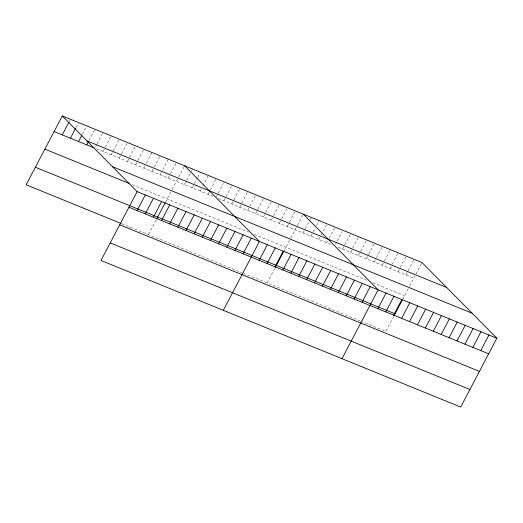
<?xml version="1.0" encoding="UTF-8"?>
<svg xmlns="http://www.w3.org/2000/svg" width="523" height="523" viewBox="0 0 523 523"><rect width="100%" height="100%" fill="white"/><g stroke="black" fill="none" stroke-linecap="round" stroke-linejoin="round"><path stroke-width="0.39" stroke-dasharray="2.62 1.96" d="M69.33 121.395L70.075 119.976M75.992 127.553L78.228 123.297M82.281 134.424L86.38 126.618M88.943 140.589L94.532 129.946M95.604 146.747L96.722 144.623M97.095 143.91L103.057 132.554M103.018 151.493L104.881 147.944M105.254 147.231L111.216 135.875M111.17 154.815L119.368 139.203M119.322 158.136L121.186 154.586M121.558 153.88L127.52 142.524M127.475 161.457L135.673 145.845M135.634 164.784L137.49 161.234M137.863 160.522L143.825 149.166M143.786 168.105L146.022 163.843M146.394 163.137L151.984 152.494M151.938 171.426L153.801 167.876M154.174 167.17L160.136 155.815M160.09 174.747L162.326 170.491M162.699 169.779L168.288 159.136M168.243 178.068L170.106 174.525M170.478 173.813L176.441 162.457M148.454 234.618L156.259 219.758M165.418 202.309L171.786 190.176M172.139 189.503L178.258 177.846M178.631 177.134L184.593 165.778M184.312 184.619L186.175 181.069M186.548 180.363L191.019 171.845M191.392 171.132L192.51 169.007M192.229 187.842L194.092 184.292M194.464 183.586L197.439 177.905M197.812 177.199L200.42 172.23M200.139 191.065L201.257 188.94M202.747 186.103L208.337 175.453M208.056 194.294L209.919 190.745M210.292 190.032L216.247 178.683M216.339 196.805L217.83 193.968M218.202 193.262L223.419 183.325M223.883 200.74L232.075 185.129M231.794 203.97L239.992 188.352M239.711 207.193L247.902 191.581M247.621 210.416L255.819 194.804M255.538 213.639L257.401 210.096M257.774 209.383L263.736 198.027M263.448 216.868L265.311 213.319M265.684 212.606L271.646 201.257M271.365 220.091L273.228 216.542M273.601 215.836L279.563 204.48M279.275 223.314L281.139 219.765M281.511 219.059L287.473 207.703M287.192 226.544L289.056 222.994M289.428 222.282L295.39 210.926M267.161 282.995L274.961 268.129M284.126 250.68L290.494 238.547M290.847 237.873L296.966 226.217M297.339 225.505L303.301 214.155M303.02 232.99L304.883 229.44M305.255 228.734L309.727 220.216M310.1 219.51L311.218 217.378M310.93 236.213L312.793 232.67M313.166 231.957L315.029 228.407M316.52 225.57L319.128 220.601M318.847 239.442L320.71 235.893M321.083 235.18L327.045 223.824M326.757 242.665L327.503 241.247M328.993 238.41L334.955 227.054M335.42 244.47L336.91 241.633M337.283 240.92L342.127 231.696M342.585 249.111L344.448 245.568M344.82 244.856L350.783 233.5M350.502 252.341L352.365 248.791M352.737 248.079L358.7 236.729M358.412 255.564L360.275 252.014M360.648 251.308L366.61 239.952M366.329 258.787L368.192 255.244M368.565 254.531L374.527 243.175M374.239 262.016L376.102 258.467M376.475 257.754L382.437 246.398M382.156 265.239L384.019 261.69M384.392 260.984L390.354 249.628M390.073 268.462L391.93 264.913M392.302 264.207L398.265 252.851M397.983 271.685L399.847 268.142M400.219 267.43L406.181 256.074M405.9 274.915L407.763 271.365M408.136 270.653L414.092 259.303M393.669 316.5L385.869 331.366L362.125 321.691M402.828 299.051L409.202 286.918M409.555 286.244L415.674 274.588M416.047 273.882L422.009 262.526M96.343 148.774L213.09 196.347M218.124 198.4L331.798 244.718M338.27 247.353L413.811 278.138M132.339 184.763L248.471 232.088M254.23 234.428L366.46 280.165M372.932 282.806L404.586 295.704M121.767 223.746L241.979 272.731M243.417 273.32L360.687 321.102"/><path stroke-width="0.78" d="M62.289 115.943L137.131 191.634L100.991 260.474L460.711 407.057L496.85 338.218L422.009 262.526L62.289 115.943L26.15 184.782L121.029 223.445M62.25 134.875L68.958 122.107M70.402 138.203L75.619 128.266M78.555 141.524L81.908 135.137M86.707 144.845L88.197 142.008M137.091 210.573L145.289 194.961M145.244 213.894L153.442 198.282M153.396 217.215L161.594 201.603M156.612 219.085L165.065 202.983M161.548 220.536L169.746 204.924M169.707 223.864L177.898 208.246M177.859 227.185L186.057 211.573M186.011 230.506L194.21 214.894M194.164 233.827L202.362 218.215M202.316 237.154L210.514 221.536M210.475 240.475L218.666 224.864M218.627 243.796L226.825 228.185M226.779 247.118L234.977 231.506M234.932 250.439L243.13 234.827M243.084 253.766L251.282 238.148M223.295 310.316L259.434 241.476L184.593 165.778M259.153 260.31L267.351 244.699M267.07 263.533L275.261 247.922M274.98 266.763L283.178 251.151M275.32 267.456L283.773 251.354M282.897 269.986L291.095 254.374M290.808 273.209L299.006 257.597M298.725 276.438L306.923 260.82M306.635 279.661L314.833 264.05M314.552 282.884L322.75 267.273M322.462 286.107L330.66 270.496M330.379 289.337L338.577 273.719M338.289 292.56L346.488 276.948M346.206 295.783L354.404 280.171M354.117 299.006L362.315 283.394M362.034 302.235L370.232 286.624M342.003 358.686L378.142 289.847L303.301 214.155M377.861 308.681L386.059 293.07M385.771 311.911L393.969 296.293M393.688 315.134L401.886 299.522M394.022 315.827L402.481 299.725M401.599 318.357L409.797 302.745M409.516 321.58L417.714 305.968M417.426 324.809L425.624 309.198M425.343 328.032L433.541 312.421M433.26 331.255L441.451 315.644M441.17 334.485L449.368 318.867M449.087 337.708L457.279 322.096M456.997 340.931L465.195 325.319M464.914 344.154L473.106 328.542M472.825 347.383L481.023 331.765M480.742 350.606L488.933 334.995M86.988 140.922L446.707 287.506M54.091 131.554L94.12 147.865M112.438 166.654L472.151 313.238M44.873 149.12L129.371 183.553M137.131 191.634L496.85 338.218M35.374 167.216L395.087 313.8M128.939 207.245L488.652 353.829M119.715 224.812L479.434 371.395M110.216 242.907L469.929 389.491"/></g></svg>
